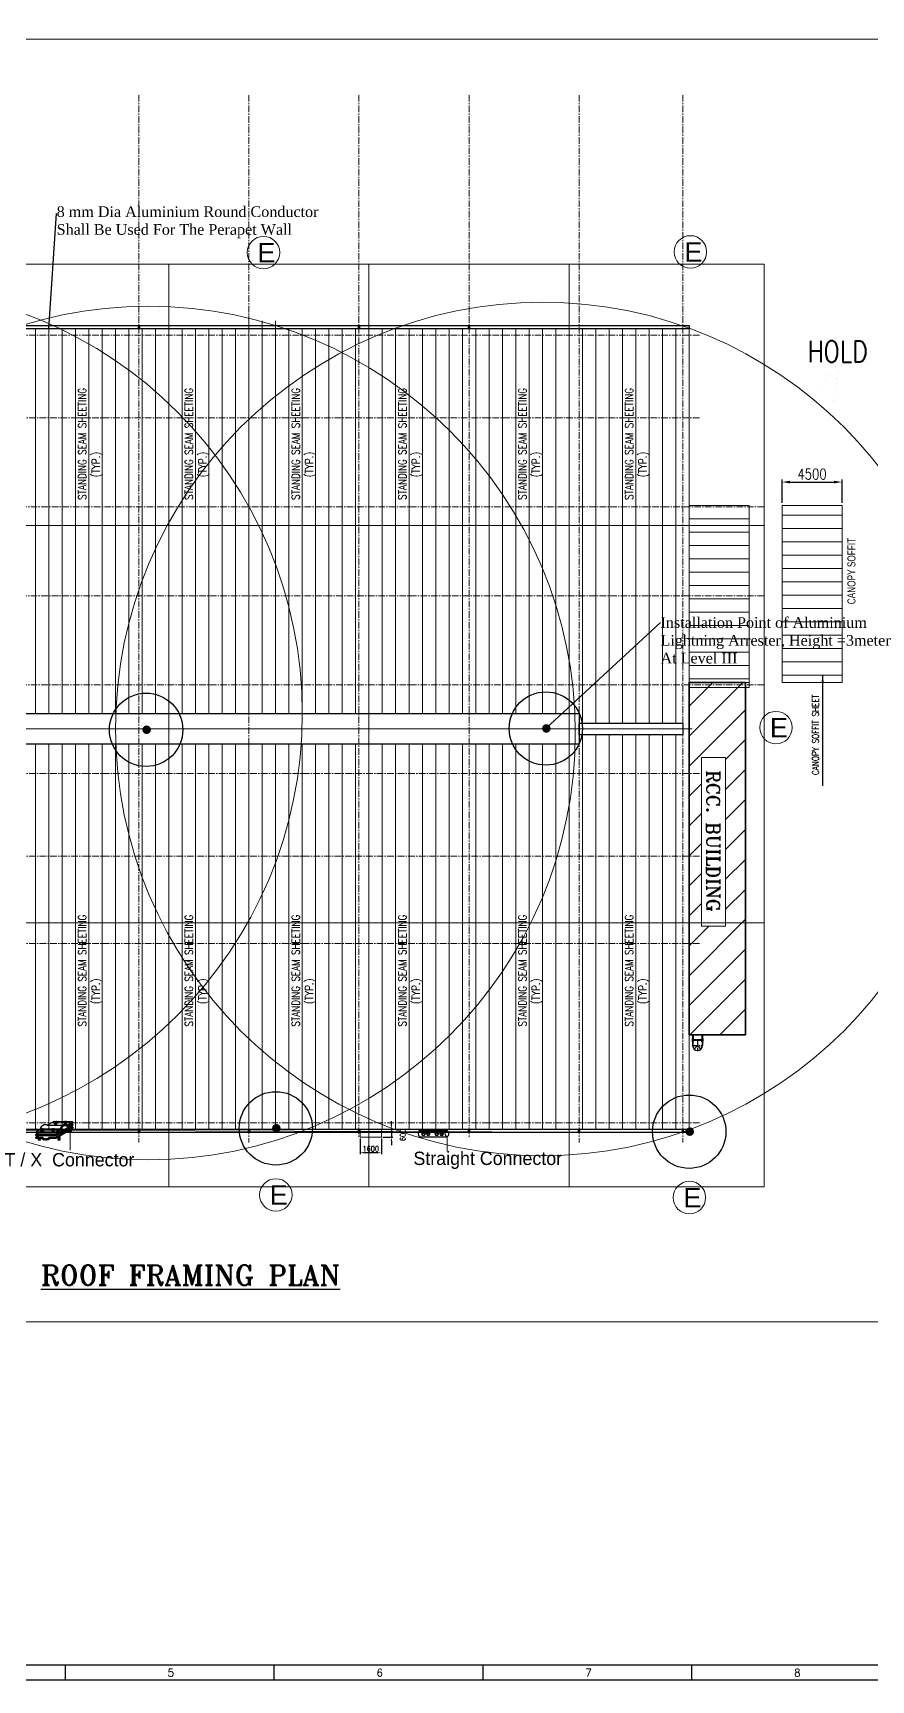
# Model space of a CAD drawing. Header units: millimetres. Extents: x 591978 to 1200763, y 19941 to 205918.
# Drawn here: x 1072948 to 1135797, y 19941 to 143454 of the extents above; entities that cross this region are included whole.
import ezdxf
from ezdxf import colors
from ezdxf.entities.mleader import LeaderData, LeaderLine
from ezdxf.enums import TextEntityAlignment as Align
from ezdxf.math import Vec2, Vec3

# ---------------------------------------------------------------- set-up
doc = ezdxf.new("R2010")
doc.units = ezdxf.units.MM
doc.header["$LTSCALE"] = 790
doc.header["$MEASUREMENT"] = 0
doc.header["$PDMODE"] = 3
for name, pattern in [('CENTER', [2, 1.25, -0.25, 0.25, -0.25]), ('Roof$0$CENTER', [2, 1.25, -0.25, 0.25, -0.25]), ('Roof$0$HIDDEN', [0.375, 0.25, -0.125])]:
    doc.linetypes.add(name, pattern=pattern)
for name, color, linetype in [('A- Wall', 8, 'Continuous'), ('A-GRIDS', 8, 'CENTER'), ('DIM', 2, 'Continuous'), ('ha', 5, 'Continuous'), ('LPS-CAPE', 7, 'Continuous'), ('PIPE', 4, 'Continuous'), ('Roof$0$CEN', 252, 'Roof$0$CENTER'), ('Roof$0$DIM', 1, 'Continuous'), ('Roof$0$FLASHING', 1, 'Continuous'), ('Roof$0$ha', 5, 'Continuous'), ('Roof$0$TEXT', 7, 'Continuous'), ('text', 6, 'Continuous')]:
    doc.layers.add(name, color=color, linetype=linetype)
for name, color, linetype, lineweight in [('Ar-17--WALL-3', 3, 'Continuous', 35), ('BRICK WALL', 41, 'Continuous', 15), ('CENTER', 8, 'CENTER', 9), ('HATCH', 8, 'Continuous', 9), ('HATECH', 140, 'Continuous', 9), ('Parapet', 240, 'Continuous', 0), ('Roof$0$A-ELEV-OTLN', 6, 'Continuous', 13), ('Roof$0$base plate', 1, 'Continuous', 15), ('Roof$0$PLINTH BEAM', 74, 'Continuous', 20), ('SHEETS', 190, 'Continuous', 20), ('TEXT-2', 4, 'Continuous', 15)]:
    doc.layers.add(name, color=color, linetype=linetype, lineweight=lineweight)
doc.layers.add('REVISION', color=96, linetype='Continuous', lineweight=18, true_color=0x008500)
doc.styles.add('ARIAL', font='ARIALN.TTF')
doc.styles.add('Dim', font='arial.ttf')
doc.styles.add('ROMANS', font='romans.shx')
doc.styles.add('ROMANT', font='romant.shx', dxfattribs={"width": 0.75})
doc.styles.add('T02', font='SIMPLEX.SHX', dxfattribs={"width": 0.8})
doc.dimstyles.new('DIM-200', dxfattribs={"dimscale": 200, "dimtxt": 2, "dimasz": 1.5, "dimexe": 0.5, "dimexo": 0.5, "dimgap": 0.5, "dimtad": 1, "dimdec": 0, "dimzin": 0, "dimdsep": 46, "dimtxsty": 'T02', "dimcen": 1, "dimclrd": 3, "dimclre": 3, "dimclrt": 2, "dimadec": 0, "dimazin": 0, "dimtfac": 1, "dimtdec": 0, "dimtmove": 2, "dimatfit": 3, "dimfxl": 1, "dimtolj": 1, "dimtzin": 0, "dimlwd": -1, "dimlwe": -1, "dimarcsym": 0})
doc.dimstyles.new('DIM-400', dxfattribs={"dimscale": 400, "dimtxt": 2, "dimasz": 1.5, "dimexe": 0.5, "dimexo": 0.5, "dimgap": 0.5, "dimtad": 1, "dimdec": 0, "dimzin": 0, "dimdsep": 46, "dimtxsty": 'T02', "dimcen": 1, "dimclrd": 3, "dimclre": 3, "dimclrt": 2, "dimadec": 0, "dimazin": 0, "dimtfac": 1, "dimtdec": 0, "dimtmove": 2, "dimatfit": 3, "dimfxl": 1, "dimtolj": 1, "dimtzin": 0, "dimlwd": -1, "dimlwe": -1, "dimarcsym": 0})
doc.dimstyles.new('DIM250', dxfattribs={"dimscale": 400, "dimtxt": 2, "dimasz": 1.5, "dimexe": 1, "dimexo": 1.5, "dimgap": 1, "dimtad": 1, "dimdec": 0, "dimzin": 0, "dimdsep": 46, "dimtxsty": 'ROMANS', "dimcen": 1, "dimclrd": 3, "dimclre": 3, "dimclrt": 7, "dimadec": 0, "dimazin": 0, "dimtfac": 1, "dimtdec": 0, "dimtix": 1, "dimtmove": 2, "dimatfit": 3, "dimfxl": 1, "dimtolj": 1, "dimtzin": 0, "dimarcsym": 0})

# ---------------------------------------------------------------- blocks, each defined once
blk = doc.blocks.new('SSQQ')
for p, q in [((1489233.91, -273085.85), (1489233.91, -273080.85)), ((1489303.91, -273085.85), (1489303.91, -273080.85)), ((1489373.91, -273085.85), (1489373.91, -273080.85)), ((1489443.91, -273085.85), (1489443.91, -273080.85))]:
    blk.add_line(p, q)
for points in [[(1489794.41, -273085.85), (1488953.41, -273085.85), (1488953.41, -272491.85), (1489794.41, -272491.85)], [(1489789.41, -273080.85), (1488958.41, -273080.85), (1488958.41, -272496.85), (1489789.41, -272496.85)]]:
    blk.add_lwpolyline(points, close=True)
at = {"style": 'ROMANS'}
for s, p in [('5', (1489268.19, -273084.62)), ('6', (1489338.19, -273084.62)), ('7', (1489408.19, -273084.62)), ('8', (1489478.19, -273084.62))]:
    blk.add_text(s, height=2.5, dxfattribs=at).set_placement(p)
blk = doc.blocks.new('*D158')
at = {"color": 3, "transparency": 16777216}
for p, q in [((1097483, 60561), (1097483, 59384)), ((1099083, 60561), (1099083, 59384)), ((1098783, 59484), (1097783, 59484))]:
    blk.add_line(p, q, dxfattribs=at)
for points in [[(1097783, 59534), (1097783, 59434), (1097483, 59484)], [(1098783, 59534), (1098783, 59434), (1099083, 59484)]]:
    blk.add_solid(points, dxfattribs=at)
at = {"layer": 'DEFPOINTS', "color": 0, "transparency": 16777216}
for p in [(1097483, 60661), (1099083, 60661), (1097483, 59484)]:
    blk.add_point(p, dxfattribs=at)
at = {"color": 2, "transparency": 16777216, "insert": (1098283, 59784), "char_height": 400, "attachment_point": 5, "style": 'T02'}
blk.add_mtext('\\A1;1600', dxfattribs=at)
blk = doc.blocks.new('*D159')
at = {"color": 3, "transparency": 16777216}
for p, q in [((1099826, 61561), (1099826, 61861)), ((1099183, 60661), (1099926, 60661)), ((1099233, 61261), (1099926, 61261)), ((1099826, 61261), (1099826, 60661)), ((1099826, 60361), (1099826, 60061))]:
    blk.add_line(p, q, dxfattribs=at)
for points in [[(1099776, 61561), (1099876, 61561), (1099826, 61261)], [(1099776, 60361), (1099876, 60361), (1099826, 60661)]]:
    blk.add_solid(points, dxfattribs=at)
at = {"layer": 'DEFPOINTS', "color": 0, "transparency": 16777216}
for p in [(1099083, 60661), (1099133, 61261), (1099826, 60661)]:
    blk.add_point(p, dxfattribs=at)
at = {"color": 2, "transparency": 16777216, "insert": (1100676, 60816), "char_height": 400, "attachment_point": 5, "rotation": 90, "style": 'T02'}
blk.add_mtext('\\A1;600', dxfattribs=at)
blk = doc.blocks.new('Roof$0$D')
at = {"layer": 'Roof$0$TEXT'}
for p, q in [((5821445, -7980919), (5821445, -7981069)), ((5821845, -7980919), (5821445, -7980919)), ((5821445, -7981069), (5821450, -7981069)), ((5821454, -7981065), (5821462, -7980939)), ((5821471, -7980931), (5821819, -7980931)), ((5821828, -7980939), (5821836, -7981065)), ((5821840, -7981069), (5821845, -7981069)), ((5821845, -7981069), (5821845, -7980919))]:
    blk.add_line(p, q, dxfattribs=at)
for centre, radius, start, end in [((5821450, -7981065), 4.5, 270, 356.56637), ((5821471, -7980940), 9, 90, 176.56637), ((5821819, -7980940), 9, 3.43363, 90), ((5821840, -7981065), 4.5, 183.43363, 270)]:
    blk.add_arc(centre, radius, start, end, dxfattribs=at)
blk = doc.blocks.new('Roof$0$RDTTT')
at = {"layer": 'Roof$0$FLASHING'}
for points in [[(3123614, -5545188), (3123621, -5545188), (3123621, -5545194)], [(3123633, -5545188), (3123626, -5545188), (3123626, -5545194)], [(3123663, -5545064), (3123663, -5545071), (3123669, -5545071)], [(3123663, -5545112), (3123663, -5545105), (3123669, -5545105)], [(3124308, -5545064), (3124308, -5545071), (3124303, -5545071)], [(3124308, -5545112), (3124308, -5545105), (3124303, -5545105)], [(3124339, -5545188), (3124346, -5545188), (3124346, -5545194)], [(3124358, -5545188), (3124351, -5545188), (3124351, -5545194)]]:
    blk.add_hatch(color=256, dxfattribs=at).paths.add_polyline_path(points)
at = {"layer": 'Roof$0$base plate'}
for points in [[(3123573, -5545203), (3123573, -5544973), (3123678, -5544973), (3123678, -5545203)], [(3124398, -5545203), (3124398, -5544973), (3124293, -5544973), (3124293, -5545203)]]:
    blk.add_lwpolyline(points, close=True, dxfattribs=at)
at = {"layer": 'Roof$0$CEN', "ltscale": 0.4}
for p, q in [((3123621, -5545513), (3124351, -5545513)), ((3123986, -5545513), (3123724, -5545775)), ((3123986, -5545063), (3123986, -5545833)), ((3123986, -5545513), (3124247, -5545775))]:
    blk.add_line(p, q, dxfattribs=at)
at = {"layer": 'Roof$0$DIM', "linetype": 'Roof$0$CENTER', "ltscale": 0.1}
for p, q in [((3123626, -5544732), (3123626, -5544982)), ((3124331, -5545088), (3123656, -5545088)), ((3124346, -5544732), (3124346, -5544982))]:
    blk.add_line(p, q, dxfattribs=at)
at = {"layer": 'Roof$0$FLASHING'}
for p, q in [((3123614, -5545188), (3123621, -5545194)), ((3123633, -5545188), (3123626, -5545194)), ((3123663, -5545064), (3123669, -5545071)), ((3123663, -5545112), (3123669, -5545105)), ((3124308, -5545064), (3124303, -5545071)), ((3124308, -5545112), (3124303, -5545105)), ((3124339, -5545188), (3124346, -5545194)), ((3124358, -5545188), (3124351, -5545194))]:
    blk.add_line(p, q, dxfattribs=at)
at = {"layer": 'Roof$0$ha'}
for p, q in [((3123661, -5544726), (3123591, -5544726)), ((3123591, -5544732), (3123591, -5544726)), ((3123661, -5544732), (3123591, -5544732)), ((3123661, -5544982), (3123591, -5544982)), ((3123591, -5544988), (3123591, -5544982)), ((3123661, -5544988), (3123591, -5544988)), ((3123661, -5544732), (3123661, -5544726)), ((3123661, -5544988), (3123661, -5544982)), ((3123663, -5545071), (3124308, -5545071)), ((3123663, -5545105), (3124308, -5545105)), ((3124311, -5544726), (3124381, -5544726)), ((3124311, -5544732), (3124311, -5544726)), ((3124311, -5544732), (3124381, -5544732)), ((3124311, -5544982), (3124381, -5544982)), ((3124311, -5544988), (3124311, -5544982)), ((3124311, -5544988), (3124381, -5544988)), ((3124381, -5544732), (3124381, -5544726)), ((3124381, -5544988), (3124381, -5544982))]:
    blk.add_line(p, q, dxfattribs=at)
at = {"layer": 'Roof$0$PLINTH BEAM'}
blk.add_line((3124371, -5544982), (3124371, -5544732), dxfattribs=at)
at = {"layer": 'Roof$0$TEXT'}
for p, q in [((3123601, -5544732), (3123601, -5544982)), ((3123616, -5545473), (3123616, -5545513)), ((3123616, -5545473), (3123621, -5545473)), ((3123616, -5545513), (3123621, -5545513)), ((3123621, -5545188), (3123621, -5545513)), ((3123626, -5545188), (3123626, -5545513)), ((3123651, -5544732), (3123651, -5544982)), ((3124321, -5544732), (3124321, -5544982)), ((3124346, -5545188), (3124346, -5545513)), ((3124351, -5545188), (3124351, -5545513)), ((3124356, -5545473), (3124351, -5545473)), ((3124356, -5545513), (3124351, -5545513)), ((3124356, -5545473), (3124356, -5545513)), ((3124371, -5544732), (3124371, -5544982)), ((3123966, -5545878), (3124006, -5545878)), ((3123966, -5545878), (3123966, -5545883)), ((3123966, -5545883), (3124006, -5545883)), ((3124006, -5545878), (3124006, -5545883))]:
    blk.add_line(p, q, dxfattribs=at)
at = {"layer": 'Roof$0$TEXT', "linetype": 'Roof$0$HIDDEN', "ltscale": 0.2}
for p, q in [((3123607, -5544732), (3123607, -5544982)), ((3123663, -5545074), (3124308, -5545074)), ((3123663, -5545102), (3124308, -5545102)), ((3124365, -5544732), (3124365, -5544982))]:
    blk.add_line(p, q, dxfattribs=at)
at = {"layer": 'Roof$0$TEXT', "color": 3}
for points in [[(3123710, -5545760), (3123738, -5545789), (3123742, -5545785), (3123714, -5545757)], [(3124262, -5545760), (3124233, -5545789), (3124230, -5545785), (3124258, -5545757)]]:
    blk.add_lwpolyline(points, close=True, dxfattribs=at)
at = {"layer": 'Roof$0$TEXT'}
for radius in [365, 360]:
    blk.add_arc((3123986, -5545513), radius, 180, 0, dxfattribs=at)
at = {"layer": 'Roof$0$PLINTH BEAM', "zscale": 0.5}
for p, xscale, yscale, rotation in [((7114123, -2634265), 0.5, 0.5, 270), ((-866151, -2634265), -0.5000000000000002, 0.5000000000000002, 90)]:
    blk.add_blockref('Roof$0$D', p, dxfattribs=dict(at, xscale=xscale, yscale=yscale, rotation=rotation))
blk = doc.blocks.new('*D160')
at = {"color": 3, "transparency": 16777216}
for p, q in [((1129123, 108221), (1129123, 109975)), ((1133623, 108221), (1133623, 109975)), ((1129723, 109775), (1133023, 109775))]:
    blk.add_line(p, q, dxfattribs=at)
for points in [[(1129723, 109875), (1129723, 109675), (1129123, 109775)], [(1133023, 109875), (1133023, 109675), (1133623, 109775)]]:
    blk.add_solid(points, dxfattribs=at)
at = {"layer": 'DEFPOINTS', "color": 0, "transparency": 16777216}
for p in [(1133623, 109775), (1129123, 108021), (1133623, 108021)]:
    blk.add_point(p, dxfattribs=at)
at = {"color": 2, "transparency": 16777216, "insert": (1131373, 110375), "char_height": 800, "attachment_point": 5, "style": 'T02'}
blk.add_mtext('\\A1;4500', dxfattribs=at)
blk = doc.blocks.new('A$C4573772E')
h = blk.add_hatch()
h.set_pattern_fill('ANSI31', color=6, scale=30)
h.set_pattern_definition([(45, (-8727540.428, 498316.0735), (-2.6516504294, 2.6516504294), [])])
edge = h.paths.add_edge_path()
edge.add_ellipse((124, 7), major_axis=(-45, 0), ratio=0.153494, start_angle=0, end_angle=360)
h = blk.add_hatch()
h.set_pattern_fill('ANSI31', color=6, scale=30)
h.set_pattern_definition([(45, (-8726794.951, 498316.0735), (-2.6516504294, 2.6516504294), [])])
edge = h.paths.add_edge_path()
edge.add_ellipse((870, 7), major_axis=(-45, 0), ratio=0.153494, start_angle=0, end_angle=360)
h = blk.add_hatch()
h.set_pattern_fill('ANSI31', color=6, scale=30)
h.set_pattern_definition([(45, (-8726366.9946, 498633.4335), (-2.6516504294, 2.6516504294), [])])
edge = h.paths.add_edge_path()
edge.add_ellipse((1298, 325), major_axis=(-45, 0), ratio=0.153494, start_angle=0, end_angle=360)
at = {"color": 6}
for points in [[(440, 573), (649, 693)], [(711, 693), (649, 693)], [(732, 699), (717, 699), (686, 666), (717, 633), (732, 633)], [(686, 666), (686, 637)], [(686, 637), (717, 604), (777, 604), (807, 637)], [(717, 633), (717, 604)], [(732, 699), (732, 633)], [(732, 699), (747, 685), (761, 685), (761, 699)], [(732, 633), (747, 619), (761, 619), (761, 633)], [(761, 693), (739, 693)], [(761, 633), (777, 633), (807, 666), (777, 699), (761, 699)], [(761, 699), (761, 633)], [(777, 633), (777, 604)], [(1073, 693), (783, 693)], [(807, 666), (807, 637)], [(1103, 709), (1087, 709), (1057, 676), (1087, 643), (1103, 643)], [(1057, 676), (1057, 647)], [(1057, 647), (1087, 614), (1148, 614), (1178, 647)], [(1087, 643), (1087, 614)], [(1103, 709), (1103, 643)], [(1103, 709), (1118, 695), (1132, 694), (1132, 709)], [(1103, 643), (1118, 628), (1132, 628), (1132, 643)], [(1132, 643), (1148, 643), (1178, 676), (1148, 709), (1132, 709)], [(1132, 709), (1132, 643)], [(1148, 643), (1148, 614)], [(1399, 693), (1162, 693)], [(1175, 527), (1399, 656)], [(1178, 676), (1178, 647)], [(1190, 573), (1399, 693)], [(1399, 656), (1399, 693)], [(0, 319), (152, 407)], [(0, 319), (275, 319), (750, 319)], [(0, 281), (0, 319)], [(0, 281), (495, 281), (750, 281)], [(0, 214), (117, 281)], [(0, 176), (0, 214)], [(0, 214), (281, 214)], [(0, 176), (255, 176)], [(0, 109), (117, 176)], [(0, 71), (0, 109)], [(0, 109), (255, 109)], [(0, 71), (223, 71)], [(79, 54), (94, 65), (132, 71)], [(79, 54), (169, 65)], [(79, 54), (94, 44)], [(79, 33), (94, 44), (154, 54)], [(79, 33), (169, 45)], [(79, 33), (94, 23)], [(79, 12), (94, 23), (154, 33)], [(79, 12), (169, 24)], [(79, 12), (83, 10)], [(85, 71), (94, 65)], [(94, 65), (132, 71)], [(94, 44), (154, 54)], [(94, 23), (154, 33)], [(160, 71), (169, 65), (154, 54)], [(154, 54), (169, 45), (154, 33)], [(154, 33), (169, 24), (155, 12)], [(193, 416), (163, 416)], [(222, 431), (206, 431), (176, 398), (206, 365), (222, 365)], [(176, 398), (176, 369)], [(176, 369), (206, 336), (266, 336), (297, 369)], [(206, 365), (206, 336)], [(222, 431), (222, 365)], [(222, 431), (236, 417), (251, 416), (251, 431)], [(222, 365), (236, 350), (251, 350), (251, 365)], [(251, 365), (266, 365), (297, 398), (266, 431), (251, 431)], [(251, 431), (251, 365)], [(255, 176), (750, 176)], [(266, 365), (266, 336)], [(610, 416), (280, 416)], [(281, 214), (750, 214)], [(297, 398), (297, 369)], [(436, 571), (1057, 571)], [(495, 109), (750, 109)], [(527, 71), (750, 71)], [(640, 432), (624, 432), (594, 399), (624, 365), (640, 365)], [(594, 399), (594, 370)], [(594, 370), (624, 337), (685, 337), (715, 370)], [(624, 365), (624, 337)], [(640, 432), (640, 365)], [(640, 432), (654, 417), (669, 417), (669, 432)], [(640, 365), (654, 351), (669, 351), (669, 365)], [(669, 365), (685, 365), (715, 399), (685, 432), (669, 432)], [(669, 432), (669, 365)], [(685, 365), (685, 337)], [(913, 416), (699, 416)], [(715, 399), (715, 370)], [(750, 176), (1400, 551)], [(750, 109), (1400, 484)], [(750, 71), (1400, 446)], [(750, 319), (902, 407)], [(750, 281), (958, 401)], [(750, 281), (750, 319)], [(750, 214), (789, 236)], [(750, 176), (750, 214)], [(750, 71), (750, 109)], [(789, 236), (1400, 589)], [(825, 96), (840, 107), (900, 116)], [(825, 96), (915, 107)], [(825, 96), (840, 86)], [(825, 75), (840, 86), (900, 95)], [(825, 75), (915, 86)], [(825, 75), (840, 65)], [(825, 54), (840, 65), (900, 75)], [(825, 54), (915, 65)], [(825, 54), (840, 44)], [(825, 33), (840, 44), (900, 54)], [(825, 33), (915, 45)], [(825, 33), (840, 23)], [(825, 12), (840, 23), (900, 33)], [(825, 12), (915, 24)], [(825, 12), (828, 10)], [(827, 115), (840, 107)], [(830, 117), (915, 128)], [(840, 107), (900, 116)], [(840, 86), (900, 95)], [(840, 65), (900, 75)], [(840, 44), (900, 54)], [(840, 23), (900, 33)], [(852, 130), (900, 137)], [(852, 130), (900, 137)], [(877, 144), (915, 149)], [(900, 158), (915, 149), (900, 137)], [(900, 137), (915, 128), (900, 116)], [(900, 116), (915, 107), (900, 95)], [(900, 95), (915, 86), (900, 75)], [(900, 75), (915, 65), (900, 54)], [(900, 54), (915, 45), (900, 33)], [(900, 33), (915, 24), (900, 12)], [(1062, 356), (1400, 551)], [(1244, 356), (1330, 406)], [(1253, 350), (1268, 362), (1328, 371)], [(1253, 350), (1343, 362)], [(1253, 350), (1268, 341)], [(1253, 329), (1343, 341)], [(1253, 329), (1268, 341)], [(1253, 329), (1260, 325)], [(1261, 366), (1268, 362)], [(1268, 362), (1328, 371)], [(1268, 341), (1328, 350)], [(1268, 341), (1328, 350)], [(1275, 374), (1343, 383)], [(1400, 589), (1283, 589)], [(1400, 484), (1283, 484)], [(1291, 526), (1400, 589)], [(1298, 387), (1328, 392)], [(1328, 392), (1343, 383), (1328, 371)], [(1328, 371), (1343, 362), (1328, 350)], [(1328, 350), (1343, 341), (1328, 330)], [(1356, 526), (1400, 551)], [(1400, 589), (1400, 589)], [(1400, 589), (1400, 551)], [(1400, 484), (1400, 446)]]:
    blk.add_lwpolyline(points, dxfattribs=at)
for centre, radius, start, end in [((134, 438), 36.6, 299.75557, 345.68501), ((434, 582), 11.4, 251.44097, 302.32991), ((884, 438), 36.6, 299.75557, 345.68501), ((947, 414), 16.8, 312.40993, 14.8182), ((1174, 529), 3.05, 225.72156, 301.33319), ((1184, 583), 11.4, 251.44097, 302.32991)]:
    blk.add_arc(centre, radius, start, end, dxfattribs=at)
for centre in [(124, 7), (870, 7), (1298, 325)]:
    blk.add_ellipse(centre, major_axis=(-45, 0), ratio=0.153494, dxfattribs=at)
for centre, major_axis, ratio, start_param, end_param in [((325, 458), (148, 75), 0.66889, 0.499465, 2.729967), ((1075, 459), (148, 75), 0.66889, 0.499465, 2.729967), ((1075, 459), (-108, -55), 0.602763, 3.383144, 6.08121)]:
    blk.add_ellipse(centre, major_axis=major_axis, ratio=ratio, start_param=start_param, end_param=end_param, dxfattribs=at)
at = {"color": 6, "extrusion": (0, 0, -1)}
blk.add_ellipse((375, 109), major_axis=(120, 0), ratio=0.5625, start_param=0, end_param=3.141593, dxfattribs=at)
at = {"color": 6}
for points, knots in [([(223, 71), (224, 70), (224, 69), (229, 61), (233, 56), (246, 41), (257, 33), (280, 19), (293, 14), (318, 7)], [0.281275, 0.281275, 0.281275, 0.281275, 0.311939, 0.311939, 0.467909, 0.467909, 0.774034, 0.774034, 1.974243, 1.974243, 1.974243, 1.974243]), ([(527, 71), (526, 70), (526, 69), (521, 61), (517, 56), (504, 41), (493, 33), (470, 19), (457, 14), (430, 6), (416, 3), (374, -2), (345, 0), (318, 7)], [0.281275, 0.281275, 0.281275, 0.281275, 0.311939, 0.311939, 0.467909, 0.467909, 0.774034, 0.774034, 1.080159, 1.080159, 1.386285, 1.386285, 1.974243, 1.974243, 1.974243, 1.974243])]:
    blk.add_open_spline(points, degree=3, knots=knots, dxfattribs=at)

msp = doc.modelspace()

# ---------------------------------------------------------------- hatches: boundary and pattern name
at = {"layer": 'A- Wall'}
h = msp.add_hatch(color=1, dxfattribs=at)
h.dxf.hatch_style = 1
edge = h.paths.add_edge_path()
edge.add_arc((1081473.9, 91201.9), 322.2, 360, 720)
h = msp.add_hatch(color=1, dxfattribs=at)
h.dxf.hatch_style = 1
edge = h.paths.add_edge_path()
edge.add_arc((1111446.9, 91300.4), 322.2, 360, 720)
h = msp.add_hatch(color=1, dxfattribs=at)
h.dxf.hatch_style = 1
edge = h.paths.add_edge_path()
edge.add_arc((1091200.4, 61315.9), 322.2, 360, 720)
h = msp.add_hatch(color=1, dxfattribs=at)
h.dxf.hatch_style = 1
edge = h.paths.add_edge_path()
edge.add_arc((1122200.4, 61065.9), 322.2, 360, 720)
at = {"layer": 'HATCH'}
h = msp.add_hatch(dxfattribs=at)
h.set_pattern_fill('ANSI31', color=3, scale=500)
h.set_pattern_definition([(45, (535234.6, -9015.1), (-1122.532, 1122.532), [])])
h.paths.add_polyline_path([(1126378.1, 94755.8), (1122148.4, 94755.8), (1122148.4, 68325.8), (1126378.1, 68325.8)])
h.paths.add_polyline_path([(1123075.2, 76478.3), (1123075.2, 89132.4), (1124888.1, 89132.4), (1124888.1, 76478.3)], flags=16)
h.paths.add_polyline_path([(1123122.2, 89013.9), (1124788.9, 89013.9), (1124788.9, 77537.7), (1123122.2, 77537.7)], flags=8)

# ---------------------------------------------------------------- linework, layer by layer
at = {"color": 3, "lineweight": 20}
for p, q in [((1083148, 126113), (1083148, 56937)), ((1098148, 126113), (1098148, 56937)), ((1113148, 126113), (1113148, 56937)), ((1038148, 121510.8), (1122148, 121510.8)), ((1058148, 121510.8), (1078148, 121510.8)), ((1064148, 121510.8), (1090148, 121510.8)), ((1068148, 121510.8), (1083148, 121510.8)), ((1068148, 121510.8), (1083148, 121510.8)), ((1078148, 121510.8), (1098148, 121510.8)), ((1083148, 121510.8), (1098148, 121510.8)), ((1083148, 121510.8), (1098148, 121510.8)), ((1090148, 121260.8), (1116148, 121260.8)), ((1098148, 121510.8), (1113148, 121510.8)), ((1098148, 121510.8), (1113148, 121510.8)), ((1122148, 121510.8), (1122148, 61010.8)), ((1034847.5, 106510.8), (1127782, 106510.8)), ((1038148, 91260.8), (1122148, 91260.8)), ((1034847.5, 76720.8), (1127782, 76720.8)), ((1122148, 61010.8), (1038148, 61260.8))]:
    msp.add_line(p, q, dxfattribs=at)
at = {"color": 0}
for p, q in [((1101910.1, 61152.7, 0), (1104003, 61152.7, 0)), ((1101910.1, 60685.5, 0), (1104003, 60685.5, 0))]:
    msp.add_line(p, q, dxfattribs=at)
at = {"color": 0, "lineweight": 20}
msp.add_line((1104003, 60685.5, 0), (1104003, 59608, 0), dxfattribs=at)
msp.add_lwpolyline([(1017498.5, 142982.5), (1162135, 142982.5), (1162135, 46800), (1017498.5, 46800)], close=True, dxfattribs=at)
at = {"color": 30, "lineweight": 20, "true_color": 0xf26722}
msp.add_lwpolyline([(1034847.5, 126113), (1127782, 126113), (1127782, 56937), (1034847.5, 56937)], close=True, dxfattribs=at)
at = {"color": 4}
msp.add_lwpolyline([(1047628, 92412.5), (1113898, 92412.5), (1113898, 90109.2), (1047628, 90109.2)], close=True, dxfattribs=at)
at = {"color": 7}
msp.add_lwpolyline([(1113898, 91696.3), (1121678, 91696.3), (1121678, 90825.3), (1113898, 90825.3)], close=True, dxfattribs=at)
at = {"color": 0, "lineweight": 20}
for centre in [(1061148, 92412.5), (1081617.5, 90960.5, 0), (1111148, 91260.8)]:
    msp.add_circle(centre, 32000, dxfattribs=at)
at = {"color": 1}
for centre in [(1081435.5, 91197.5, 0), (1111408.5, 91296, 0), (1091162, 61311.5, 0), (1122162, 61061.5, 0)]:
    msp.add_circle(centre, 2750, dxfattribs=at)
at = {"color": 0}
for centre, radius, start, end in [((1102244.1, 60919.1, 0), 407.6, 145.029611, 214.970389), ((1104094.8, 60919.1, 0), 251, 111.459914, 248.540086), ((1103882.4, 60919.1, 0), 262.9, 297.297158, 62.702842)]:
    msp.add_arc(centre, radius, start, end, dxfattribs=at)
at = {"layer": 'Ar-17--WALL-3'}
msp.add_lwpolyline([(1126378.1, 68325.8), (1126378.1, 94755.8), (1122148.4, 94755.8), (1122148.4, 68325.8)], close=True, dxfattribs=at)
at = {"layer": 'BRICK WALL', "color": 1}
for points in [[(1038148, 121260.8), (1122148, 121260.8), (1122148, 61260.8), (1038148, 61260.8)], [(1122148, 108020.8), (1126648, 108020.8), (1126648, 94374.1), (1122148, 94374.1)], [(1122148, 108020.8), (1126648, 108020.8), (1126648, 94755.8), (1122148, 94755.8)], [(1097483.2, 61260.8), (1099083.2, 61260.8), (1099083.2, 60660.8), (1097483.2, 60660.8)]]:
    msp.add_lwpolyline(points, close=True, dxfattribs=at)
at = {"layer": 'CENTER', "ltscale": 0.5}
for p, q in [((1080898, 138796.5), (1080898, 60242.4)), ((1089148, 138796.5), (1089148, 60242.4)), ((1097398, 138796.5), (1097398, 60660.8)), ((1105648, 138796.5), (1105648, 60660.8)), ((1113898, 138796.5), (1113898, 60242.4)), ((1121678, 138796.5), (1121678, 60242.4)), ((1122919.6, 120800.8), (1020333.2, 120800.8)), ((1122919.6, 114590.8), (1020333.2, 114590.8)), ((1127782.1, 107920.8), (1020333.2, 107920.8)), ((1127782.1, 101250.8), (1020333.2, 101250.8)), ((1127782.1, 94580.8), (1020333.2, 94580.8)), ((1122919.6, 87910.8), (1020333.2, 87910.8)), ((1122919.6, 81730.8), (1020333.2, 81730.8)), ((1122919.6, 75170.8), (1020333.2, 75170.8)), ((1122919.6, 61720.8), (1020333.2, 61720.8))]:
    msp.add_line(p, q, dxfattribs=at)
at = {"layer": 'CENTER', "color": 4, "ltscale": 0.5}
msp.add_line((1038148, 91260.8), (1122437.2, 91260.8), dxfattribs=at)
at = {"layer": 'ha', "color": 40}
for points in [[(1038148, 121510.8), (1122148, 121510.8), (1122148, 121260.8), (1038148, 121260.8)], [(1055782.1, 61260.8), (1122148, 61260.8), (1122148, 61010.8), (1055782.1, 61010.8)]]:
    msp.add_lwpolyline(points, close=True, dxfattribs=at)
at = {"layer": 'HATECH'}
for p, q in [((1073148, 92412.5), (1073148, 121260.8)), ((1074148, 92412.5), (1074148, 121260.8)), ((1075148, 92412.5), (1075148, 121260.8)), ((1076148, 92412.5), (1076148, 121260.8)), ((1077148, 92412.5), (1077148, 121260.8)), ((1078148, 92412.5), (1078148, 121260.8)), ((1079148, 92412.5), (1079148, 121260.8)), ((1080148, 92412.5), (1080148, 121260.8)), ((1081148, 92412.5), (1081148, 121260.8)), ((1082148, 92412.5), (1082148, 121260.8)), ((1083148, 92412.5), (1083148, 121260.8)), ((1084148, 92412.5), (1084148, 121260.8)), ((1085148, 92412.5), (1085148, 121260.8)), ((1086148, 92412.5), (1086148, 121260.8)), ((1087148, 92412.5), (1087148, 121260.8)), ((1088148, 92412.5), (1088148, 121260.8)), ((1089148, 92412.5), (1089148, 122260.8)), ((1090148, 92412.5), (1090148, 121860.8)), ((1091148, 92412.5), (1091148, 121860.8)), ((1092148, 92412.5), (1092148, 121260.8)), ((1093148, 92412.5), (1093148, 121260.8)), ((1094148, 92412.5), (1094148, 121260.8)), ((1095148, 92412.5), (1095148, 121260.8)), ((1096148, 92412.5), (1096148, 121260.8)), ((1097148, 92412.5), (1097148, 121260.8)), ((1098148, 92412.5), (1098148, 121260.8)), ((1099148, 92412.5), (1099148, 121260.8)), ((1100148, 92412.5), (1100148, 121260.8)), ((1101148, 92412.5), (1101148, 121260.8)), ((1102148, 92412.5), (1102148, 121260.8)), ((1103148, 92412.5), (1103148, 121260.8)), ((1104148, 92412.5), (1104148, 121260.8)), ((1105148, 92412.5), (1105148, 121260.8)), ((1106148, 92412.5), (1106148, 121260.8)), ((1107148, 92412.5), (1107148, 121260.8)), ((1108148, 92412.5), (1108148, 121260.8)), ((1109148, 92412.5), (1109148, 121260.8)), ((1110148, 92412.5), (1110148, 121260.8)), ((1111148, 92412.5), (1111148, 121260.8)), ((1112148, 92412.5), (1112148, 121260.8)), ((1113148, 92412.5), (1113148, 121260.8)), ((1114148, 91696.3), (1114148, 121260.8)), ((1115148, 91696.3), (1115148, 121260.8)), ((1116148, 91696.3), (1116148, 121260.8)), ((1117148, 91696.3), (1117148, 121260.8)), ((1118148, 91696.3), (1118148, 121260.8)), ((1119148, 91696.3), (1119148, 121260.8)), ((1120148, 91696.3), (1120148, 121260.8)), ((1121148, 91696.3), (1121148, 121260.8)), ((1122148, 107020.8), (1126648, 107020.8)), ((1122148, 106020.8), (1126648, 106020.8)), ((1122148, 105020.8), (1126648, 105020.8)), ((1122148, 104020.8), (1126648, 104020.8)), ((1122148, 103020.8), (1126648, 103020.8)), ((1122148, 102020.8), (1126648, 102020.8)), ((1122148, 101020.8), (1126648, 101020.8)), ((1122148, 100020.8), (1126648, 100020.8)), ((1122148, 99020.8), (1126648, 99020.8)), ((1122148, 98020.8), (1126648, 98020.8)), ((1122148, 97020.8), (1126648, 97020.8)), ((1122148, 96020.8), (1126648, 96020.8)), ((1122148, 95020.8), (1126648, 95020.8)), ((1114148, 90825.3), (1114148, 61260.8)), ((1115148, 90825.3), (1115148, 61260.8)), ((1116148, 90825.3), (1116148, 61260.8)), ((1117148, 90825.3), (1117148, 61260.8)), ((1118148, 90825.3), (1118148, 61260.8)), ((1119148, 90825.3), (1119148, 61260.8)), ((1120148, 90825.3), (1120148, 61260.8)), ((1121148, 90825.3), (1121148, 61260.8)), ((1073148, 90109.2), (1073148, 61260.8)), ((1074148, 90109.2), (1074148, 61260.8)), ((1075148, 90109.2), (1075148, 61260.8)), ((1076148, 90109.2), (1076148, 61260.8)), ((1077148, 90109.2), (1077148, 61260.8)), ((1078148, 90109.2), (1078148, 61260.8)), ((1079148, 90109.2), (1079148, 61260.8)), ((1080148, 90109.2), (1080148, 61260.8)), ((1081148, 90109.2), (1081148, 61260.8)), ((1082148, 90109.2), (1082148, 61260.8)), ((1083148, 90109.2), (1083148, 61260.8)), ((1084148, 90109.2), (1084148, 61260.8)), ((1085148, 90109.2), (1085148, 61260.8)), ((1086148, 90109.2), (1086148, 61260.8)), ((1087148, 90109.2), (1087148, 61260.8)), ((1088148, 90109.2), (1088148, 61260.8)), ((1089148, 90109.2), (1089148, 61260.8)), ((1090148, 90109.2), (1090148, 61260.8)), ((1091148, 90109.2), (1091148, 61260.8)), ((1092148, 90109.2), (1092148, 61260.8)), ((1093148, 90109.2), (1093148, 61260.8)), ((1094148, 90109.2), (1094148, 61260.8)), ((1095148, 90109.2), (1095148, 61260.8)), ((1096148, 90109.2), (1096148, 61260.8)), ((1097148, 90109.2), (1097148, 61260.8)), ((1098148, 90109.2), (1098148, 60660.8)), ((1099148, 90109.2), (1099148, 61260.8)), ((1100148, 90109.2), (1100148, 61260.8)), ((1101148, 90109.2), (1101148, 61260.8)), ((1102148, 90109.2), (1102148, 61260.8)), ((1103148, 90109.2), (1103148, 61260.8)), ((1104148, 90109.2), (1104148, 61260.8)), ((1105148, 90109.2), (1105148, 61260.8)), ((1106148, 90109.2), (1106148, 61260.8)), ((1107148, 90109.2), (1107148, 61260.8)), ((1108148, 90109.2), (1108148, 61260.8)), ((1109148, 90109.2), (1109148, 61260.8)), ((1110148, 90109.2), (1110148, 61260.8)), ((1111148, 90109.2), (1111148, 61260.8)), ((1112148, 90109.2), (1112148, 61260.8)), ((1113148, 90109.2), (1113148, 61260.8))]:
    msp.add_line(p, q, dxfattribs=at)
at = {"layer": 'LPS-CAPE', "color": 0, "linetype": 'ByBlock', "lineweight": -3}
for p, q in [((1102187.7, 61068.9, 0), (1102091.9, 60953.2, 0)), ((1102091.9, 60953.2, 0), (1102144.2, 60812.5, 0)), ((1102108.9, 60907.5, 0), (1102352.7, 60998.1, 0)), ((1102120.3, 60876.7, 0), (1102364.2, 60967.2, 0)), ((1102144.2, 60812.5, 0), (1102292.2, 60787.4, 0)), ((1102335.7, 61043.8, 0), (1102187.7, 61068.9, 0)), ((1102292.2, 60787.4, 0), (1102388, 60903, 0)), ((1102388, 60903, 0), (1102335.7, 61043.8, 0)), ((1102543, 61061.9, 0), (1102447.2, 60946.3, 0)), ((1102447.2, 60946.3, 0), (1102499.5, 60805.5, 0)), ((1102464.2, 60900.6, 0), (1102708, 60991.1, 0)), ((1102475.6, 60869.7, 0), (1102719.5, 60960.3, 0)), ((1102499.5, 60805.5, 0), (1102647.5, 60780.4, 0)), ((1102691, 61036.8, 0), (1102543, 61061.9, 0)), ((1102647.5, 60780.4, 0), (1102743.3, 60896.1, 0)), ((1102743.3, 60896.1, 0), (1102691, 61036.8, 0)), ((1103188.3, 61060.6, 0), (1103092.6, 60944.9, 0)), ((1103092.6, 60944.9, 0), (1103144.8, 60804.2, 0)), ((1103109.5, 60899.2, 0), (1103353.4, 60989.8, 0)), ((1103121, 60868.4, 0), (1103364.8, 60958.9, 0)), ((1103144.8, 60804.2, 0), (1103292.9, 60779.1, 0)), ((1103336.4, 61035.5, 0), (1103188.3, 61060.6, 0)), ((1103292.9, 60779.1, 0), (1103388.7, 60894.7, 0)), ((1103388.7, 60894.7, 0), (1103336.4, 61035.5, 0)), ((1103546.2, 61055, 0), (1103450.4, 60939.3, 0)), ((1103450.4, 60939.3, 0), (1103502.7, 60798.5, 0)), ((1103467.4, 60893.6, 0), (1103711.2, 60984.1, 0)), ((1103478.9, 60862.8, 0), (1103722.7, 60953.3, 0)), ((1103502.7, 60798.5, 0), (1103650.8, 60773.4, 0)), ((1103694.3, 61029.9, 0), (1103546.2, 61055, 0)), ((1103650.8, 60773.4, 0), (1103746.5, 60889.1, 0)), ((1103746.5, 60889.1, 0), (1103694.3, 61029.9, 0))]:
    msp.add_line(p, q, dxfattribs=at)
at = {"layer": 'Parapet', "color": 0, "linetype": 'Continuous', "lineweight": 20, "ltscale": 10000000.0}
msp.add_line((1075746.5, 61073.2, 0), (1075746.5, 59672, 0), dxfattribs=at)
at = {"layer": 'Parapet', "color": 3, "linetype": 'Continuous', "lineweight": 20, "ltscale": 10000000.0}
for centre in [(1090238.3, 126984.8), (1122252.3, 127035.5, 0), (1128664.8, 91364.3), (1091162, 56322), (1122176, 56122.7, 0)]:
    msp.add_circle(centre, 1216.3, dxfattribs=at)
at = {"layer": 'PIPE'}
for points in [[(1080843, 121330.8), (1080953, 121330.8), (1080953, 121440.8), (1080843, 121440.8)], [(1097343, 121330.8), (1097453, 121330.8), (1097453, 121440.8), (1097343, 121440.8)], [(1105593, 121330.8), (1105703, 121330.8), (1105703, 121440.8), (1105593, 121440.8)], [(1080843, 61080.8), (1080953, 61080.8), (1080953, 61190.8), (1080843, 61190.8)], [(1089093, 61080.8), (1089203, 61080.8), (1089203, 61190.8), (1089093, 61190.8)], [(1097343, 61080.8), (1097453, 61080.8), (1097453, 61190.8), (1097343, 61190.8)], [(1105593, 61080.8), (1105703, 61080.8), (1105703, 61190.8), (1105593, 61190.8)], [(1113843, 61080.8), (1113953, 61080.8), (1113953, 61190.8), (1113843, 61190.8)], [(1121623, 61080.8), (1121733, 61080.8), (1121733, 61190.8), (1121623, 61190.8)]]:
    msp.add_lwpolyline(points, close=True, dxfattribs=at)
at = {"layer": 'REVISION', "const_width": 1}
msp.add_lwpolyline([(1131182.2, 115666.8), (1133567.8, 119051), (1132958.8, 115602.9)], dxfattribs=at)
at = {"layer": 'SHEETS', "ltscale": 3}
for p, q in [((1133623.4, 107304.9), (1129123.4, 107304.9)), ((1133623.4, 106304.9), (1129123.4, 106304.9)), ((1133623.4, 105304.9), (1129123.4, 105304.9)), ((1133623.4, 104304.9), (1129123.4, 104304.9)), ((1133623.4, 103304.9), (1129123.4, 103304.9)), ((1133623.4, 102304.9), (1129123.4, 102304.9)), ((1133623.4, 101304.9), (1129123.4, 101304.9)), ((1133623.4, 100304.9), (1129123.4, 100304.9)), ((1133623.4, 99304.9), (1129123.4, 99304.9)), ((1133623.4, 98304.9), (1129123.4, 98304.9)), ((1133623.4, 97304.9), (1129123.4, 97304.9)), ((1133623.4, 96304.9), (1129123.4, 96304.9)), ((1133623.4, 95304.9), (1129123.4, 95304.9))]:
    msp.add_line(p, q, dxfattribs=at)
msp.add_lwpolyline([(1129123.4, 108020.8), (1129123.4, 94755.8), (1133623.4, 94755.8), (1133623.4, 108020.8)], close=True, dxfattribs=at)
at = {"layer": 'TEXT-2', "color": 252, "true_color": 0x939598}
msp.add_lwpolyline([(1124888.1, 76478.3), (1124888.1, 89132.4), (1123075.2, 89132.4), (1123075.2, 76478.3)], close=True, dxfattribs=at)

# ---------------------------------------------------------------- block references
at = {"color": 0, "lineweight": 9, "xscale": 223.6875882731784, "yscale": 223.6875882731784, "zscale": 223.6875882731784}
msp.add_blockref('SSQQ', (-332047756.1, 61105855.1), dxfattribs=at)
at = {"xscale": 1.984731103541045, "yscale": 1.984731103541045, "zscale": 1.984731103541045}
msp.add_blockref('A$C4573772E', (1073171, 60429.1, 0), dxfattribs=at)
at = {"layer": 'Roof$0$A-ELEV-OTLN', "linetype": 'Continuous'}
msp.add_blockref('Roof$0$RDTTT', (-2001202.7, 5613026.7), dxfattribs=at)

# ---------------------------------------------------------------- texts
at = {"color": 2, "lineweight": 9, "style": 'ROMANS', "width": 0.8}
msp.add_text('CANOPY SOFFIT SHEET', height=500, rotation=90, dxfattribs=at).set_placement((1131631.7, 93839.4, 1625.2), align=Align.MIDDLE_RIGHT)
at = {"color": 5, "lineweight": 200, "char_height": 1000, "attachment_point": 1}
for s, heights, insert in [('{\\C0;T / X  Connector}', [-1000], (1070819.5, 59461.1, 0)), ('{\\C0;Straight Connector}', [-1333.3], (1101480.5, 59563.1, 0))]:
    msp.add_mtext_dynamic_manual_height_columns(s, width=30420.568, gutter_width=12.5, heights=heights, dxfattribs=dict(at, insert=insert))
at = {"layer": 'Parapet', "color": 3, "linetype": 'Continuous', "lineweight": 20, "ltscale": 10000000.0, "char_height": 1456.8, "attachment_point": 1, "style": 'Dim'}
for insert in [(1089778, 127707.4), (1121792, 127758.1, 0), (1128204.5, 92086.9), (1090701.7, 57044.5), (1121715.6, 56845.2, 0)]:
    msp.add_mtext_dynamic_manual_height_columns('E', width=233.08, gutter_width=3350.5, heights=[-1456.8], dxfattribs=dict(at, insert=insert))
at = {"layer": 'REVISION', "style": 'T02', "width": 0.8}
msp.add_text('HOLD', height=1600, dxfattribs=at).set_placement((1131034.6, 118767.9))
at = {"layer": 'text', "linetype": 'Continuous', "style": 'ROMANS', "width": 0.8}
for s, p in [('STANDING SEAM SHEETING', (1076950.2, 108442.3, 0)), ('STANDING SEAM SHEETING', (1084950.2, 108442.3, 0)), ('STANDING SEAM SHEETING', (1092950.2, 108442.3, 0)), ('STANDING SEAM SHEETING', (1100950.2, 108442.3, 0)), ('STANDING SEAM SHEETING', (1109950.2, 108442.3, 0)), ('STANDING SEAM SHEETING', (1117950.2, 108442.3, 0)), ('(TYP.)', (1077964.7, 110133.2)), ('(TYP.)', (1085964.7, 110133.2)), ('(TYP.)', (1093964.7, 110133.2)), ('(TYP.)', (1101964.7, 110133.2)), ('(TYP.)', (1110964.7, 110133.2)), ('(TYP.)', (1118964.7, 110133.2)), ('STANDING SEAM SHEETING', (1076950.2, 68941, 0)), ('STANDING SEAM SHEETING', (1084950.2, 68941, 0)), ('STANDING SEAM SHEETING', (1092950.2, 68941, 0)), ('STANDING SEAM SHEETING', (1100950.2, 68941, 0)), ('STANDING SEAM SHEETING', (1109950.2, 68941, 0)), ('STANDING SEAM SHEETING', (1117950.2, 68941, 0)), ('(TYP.)', (1077964.7, 70632)), ('(TYP.)', (1085964.7, 70632)), ('(TYP.)', (1093964.7, 70632)), ('(TYP.)', (1101964.7, 70632)), ('(TYP.)', (1110964.7, 70632)), ('(TYP.)', (1118964.7, 70632))]:
    msp.add_text(s, height=600, rotation=90, dxfattribs=at).set_placement(p)
at = {"layer": 'text', "color": 7, "style": 'ARIAL', "width": 0.9}
msp.add_text('CANOPY SOFFIT', height=600, rotation=90, dxfattribs=at).set_placement((1134624.3, 100611.4))
at = {"layer": 'text', "style": 'ROMANT'}
msp.add_text('%%UROOF FRAMING PLAN', height=1500, dxfattribs=at).set_placement((1073547.5, 49550.2))
at = {"layer": 'TEXT-2', "style": 'ROMANT'}
msp.add_text('RCC. BUILDING', height=1000, rotation=270, dxfattribs=at).set_placement((1123955.6, 82847.2), align=Align.MIDDLE_CENTER)

# ---------------------------------------------------------------- dimensions: what is measured, and where the dimension line sits
dim = msp.add_linear_dim(base=(1133623.4, 109774.7), p1=(1129123.4, 108020.8), p2=(1133623.4, 108020.8), angle=180, dimstyle='DIM-400')
dim.commit()
dim.dimension.update_dxf_attribs({"geometry": '*D160', "text_midpoint": (1131373.4, 110374.7)})
at = {"color": 7}
dim = msp.add_linear_dim(base=(1099826.3, 60660.8), p1=(1099133.2, 61260.8), p2=(1099083.2, 60660.8), angle=90, dimstyle='DIM-200', override={"dimarcsym": 1}, dxfattribs=at)
dim.commit()
dim.dimension.update_dxf_attribs({"geometry": '*D159', "text_midpoint": (1100676.3, 60815.8), "dimtype": 160})
dim = msp.add_linear_dim(base=(1097483.2, 59484.5), p1=(1099083.2, 60660.8), p2=(1097483.2, 60660.8), dimstyle='DIM-200', override={"dimarcsym": 1}, dxfattribs=at)
dim.commit()
dim.dimension.update_dxf_attribs({"geometry": '*D158', "text_midpoint": (1098283.2, 59784.5)})

# ---------------------------------------------------------------- leaders
at = {"layer": 'A-GRIDS', "color": 0, "linetype": 'ByBlock', "lineweight": -2}
ml = msp.add_multileader_mtext('Standard', dxfattribs=at)
ml.set_content('{\\fTimes New Roman|b0|i0|c0|p18;\\C0;8 mm Dia Aluminium Round Conductor\\PShall Be Used For The Perapet Wall }', color=1)
ml.set_leader_properties()
ml.build(insert=Vec2(0, 0))
ml.multileader.update_dxf_attribs({"text_right_attachment_type": 6, "dogleg_length": 0.36, "arrow_head_size": 0.219})
ctx = ml.context
ctx.base_point, ctx.char_height, ctx.arrow_head_size, ctx.landing_gap_size, ctx.plane_origin = Vec3(1074725.9, 129925.7, 0), 800, 0.219, 0.11, Vec3(784965.5, 249796.8, 0)
ctx.right_attachment = 6
notes = []
notes.append((ctx, [(0, (1, 1, 0), (1074725.5, 129925.7, 0), (1, 0), 0.438, [(0, [(1074148, 121260.8, 0)], 0, [])])]))
ctx.mtext.insert, ctx.mtext.flow_direction = Vec3(1074726, 130452, 0), 5
ml = msp.add_multileader_mtext('Standard', dxfattribs=at)
ml.set_content('{\\fTimes New Roman|b0|i0|c0|p18;Installation Point of Aluminium\\PLightning Arrester, Height =3meter\\PAt Level III}')
ml.set_leader_properties()
ml.build(insert=Vec2(0, 0))
ml.multileader.update_dxf_attribs({"text_right_attachment_type": 6, "dogleg_length": 0.36, "arrow_head_size": 0.219})
ctx = ml.context
ctx.base_point, ctx.char_height, ctx.arrow_head_size, ctx.landing_gap_size, ctx.plane_origin = Vec3(1120008.5, 99233.9, 0), 800, 0.219, 0.11, Vec3(832702.9, 205601.5, 0)
ctx.right_attachment = 6
notes.append((ctx, [(0, (1, 1, 0), (1120008.1, 99233.9, 0), (1, 0), 0.438, [(0, [(1111408.5, 91296, 0)], 0, [])])]))
ctx.mtext.insert, ctx.mtext.flow_direction = Vec3(1120008.6, 99642, 0), 5
at = {"layer": 'DIM', "ltscale": 3}
msp.add_leader([(1132167, 95300.6), (1132167, 87005.2)], dimstyle='DIM250', override={"dimgap": 1, "dimtad": 0}, dxfattribs=at)
for ctx, leaders in notes:
    for number, flags, end, landing, length, lines in leaders:
        leader = LeaderData()
        leader.index, (leader.has_last_leader_line, leader.has_dogleg_vector, leader.attachment_direction) = number, flags
        leader.last_leader_point, leader.dogleg_vector, leader.dogleg_length = Vec3(end), Vec3(landing), length
        for number, points, colour, breaks in lines:
            line = LeaderLine()
            line.index, line.vertices, line.color, line.breaks = number, Vec3.list(points), colors.encode_raw_color(colour), breaks
            leader.lines.append(line)
        ctx.leaders.append(leader)

doc.saveas('drawing.dxf')
